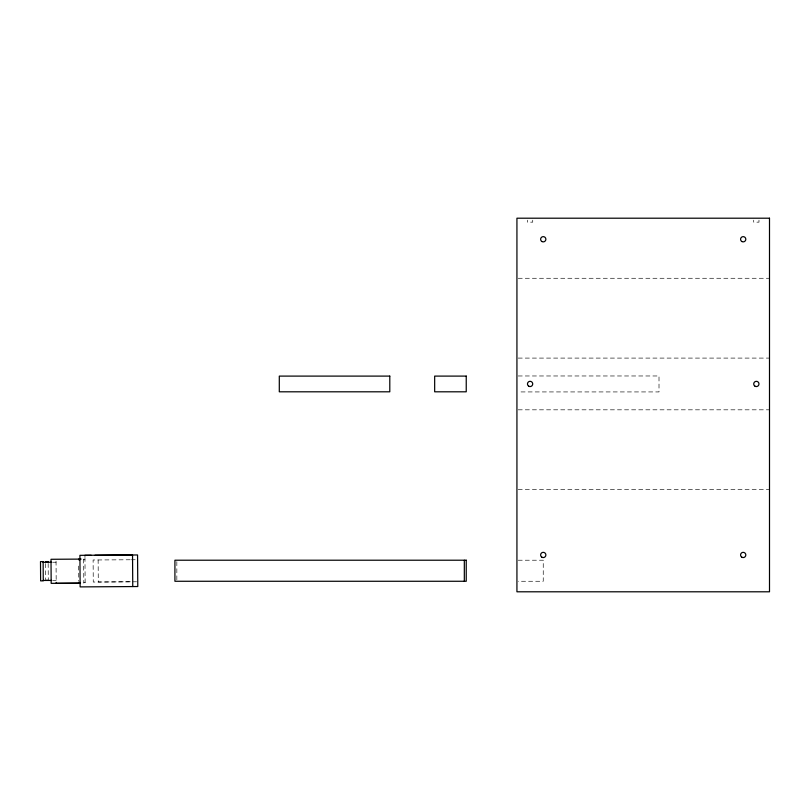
<?xml version="1.0" encoding="UTF-8"?>
<svg xmlns="http://www.w3.org/2000/svg" width="810" height="810" viewBox="0 0 810 810"><rect width="100%" height="100%" fill="white"/><g stroke="black" fill="none" stroke-linecap="round" stroke-linejoin="round"><path stroke-width="0.61" stroke-dasharray="4.05 3.04" d="M83.663 559.761L84.979 559.75M130.197 559.771L93.109 559.994L93.261 582.046L131.493 581.783M131.433 559.761L135.128 559.73M52.67 562.251L56.052 562.221M52.802 580.436L56.184 580.405M136.515 581.783L98.283 582.046L98.132 559.994M83.815 582.491L85.131 582.481M518.197 278.275L769.5 278.275M518.197 358.091L769.5 358.091M518.197 375.972L659.006 375.972L659.006 391.929L518.197 391.929M518.197 409.819L769.5 409.819M518.197 489.635L769.5 489.635M518.187 560.216L543.247 560.216L543.247 581.266L518.187 581.266M84.959 557.442L85.161 585.539M83.653 559.082L83.825 583.159M78.681 566.068L78.783 581.226M56.042 561.178L56.184 581.448M48.165 563.497L48.286 580.466M45.542 563.659L45.654 579.676M758.98 220.178L758.98 222.153L753.715 222.153L753.715 220.178M532.727 220.178L532.727 222.153L527.462 222.153L527.462 220.178M176.843 561.634L176.843 579.859"/><path stroke-width="1.21" d="M91.206 555.285L84.949 555.326L84.949 556.106M94.962 555.255L137.558 554.961L137.781 586.531L80.139 586.896L79.917 555.326L132.536 554.961L132.759 586.531M81.142 559.103L51.01 559.285L51.172 583.352L78.803 583.159L78.793 582.491L80.109 582.481M79.947 559.75L78.631 559.761L78.631 559.082M43.133 562.282L51.546 562.251M43.264 580.466L51.668 580.436M80.058 583.19L56.204 583.352L56.194 582.42M48.165 562.504L48.154 561.583L45.522 561.603L45.532 562.525M48.286 580.375L45.654 580.395M464.322 560.216L464.322 581.266M43.133 561.583L40.5 561.603L40.632 580.881L43.264 580.861L43.133 561.583M769.5 218.204L516.932 218.204L516.932 591.796L769.5 591.796L769.5 218.204M389.792 376.103L279.298 376.103L279.298 391.807L389.792 391.807L389.792 376.103M466.236 376.103L434.666 376.103L434.666 391.807L466.236 391.807L466.236 376.103M466.236 560.216L174.919 560.216L174.919 581.266L466.236 581.266L466.236 560.216M528.778 386.228A2.632 2.632 0 0 0 532.727 383.95A2.632 2.632 0 0 0 528.778 381.672A2.632 2.632 0 0 0 528.778 386.228M755.031 386.228A2.632 2.632 0 0 0 758.98 383.95A2.632 2.632 0 0 0 755.031 381.672A2.632 2.632 0 0 0 755.031 386.228M541.93 241.532A2.632 2.632 0 0 0 545.879 239.254A2.632 2.632 0 0 0 541.93 236.976A2.632 2.632 0 0 0 541.93 241.532M741.879 241.532A2.632 2.632 0 0 0 745.818 239.254A2.632 2.632 0 0 0 741.879 236.976A2.632 2.632 0 0 0 741.879 241.532M541.93 557.24A2.632 2.632 0 0 0 545.879 554.961A2.632 2.632 0 0 0 541.93 552.683A2.632 2.632 0 0 0 541.93 557.24M741.879 557.24A2.632 2.632 0 0 0 745.818 554.961A2.632 2.632 0 0 0 741.879 552.683A2.632 2.632 0 0 0 741.879 557.24"/></g></svg>
